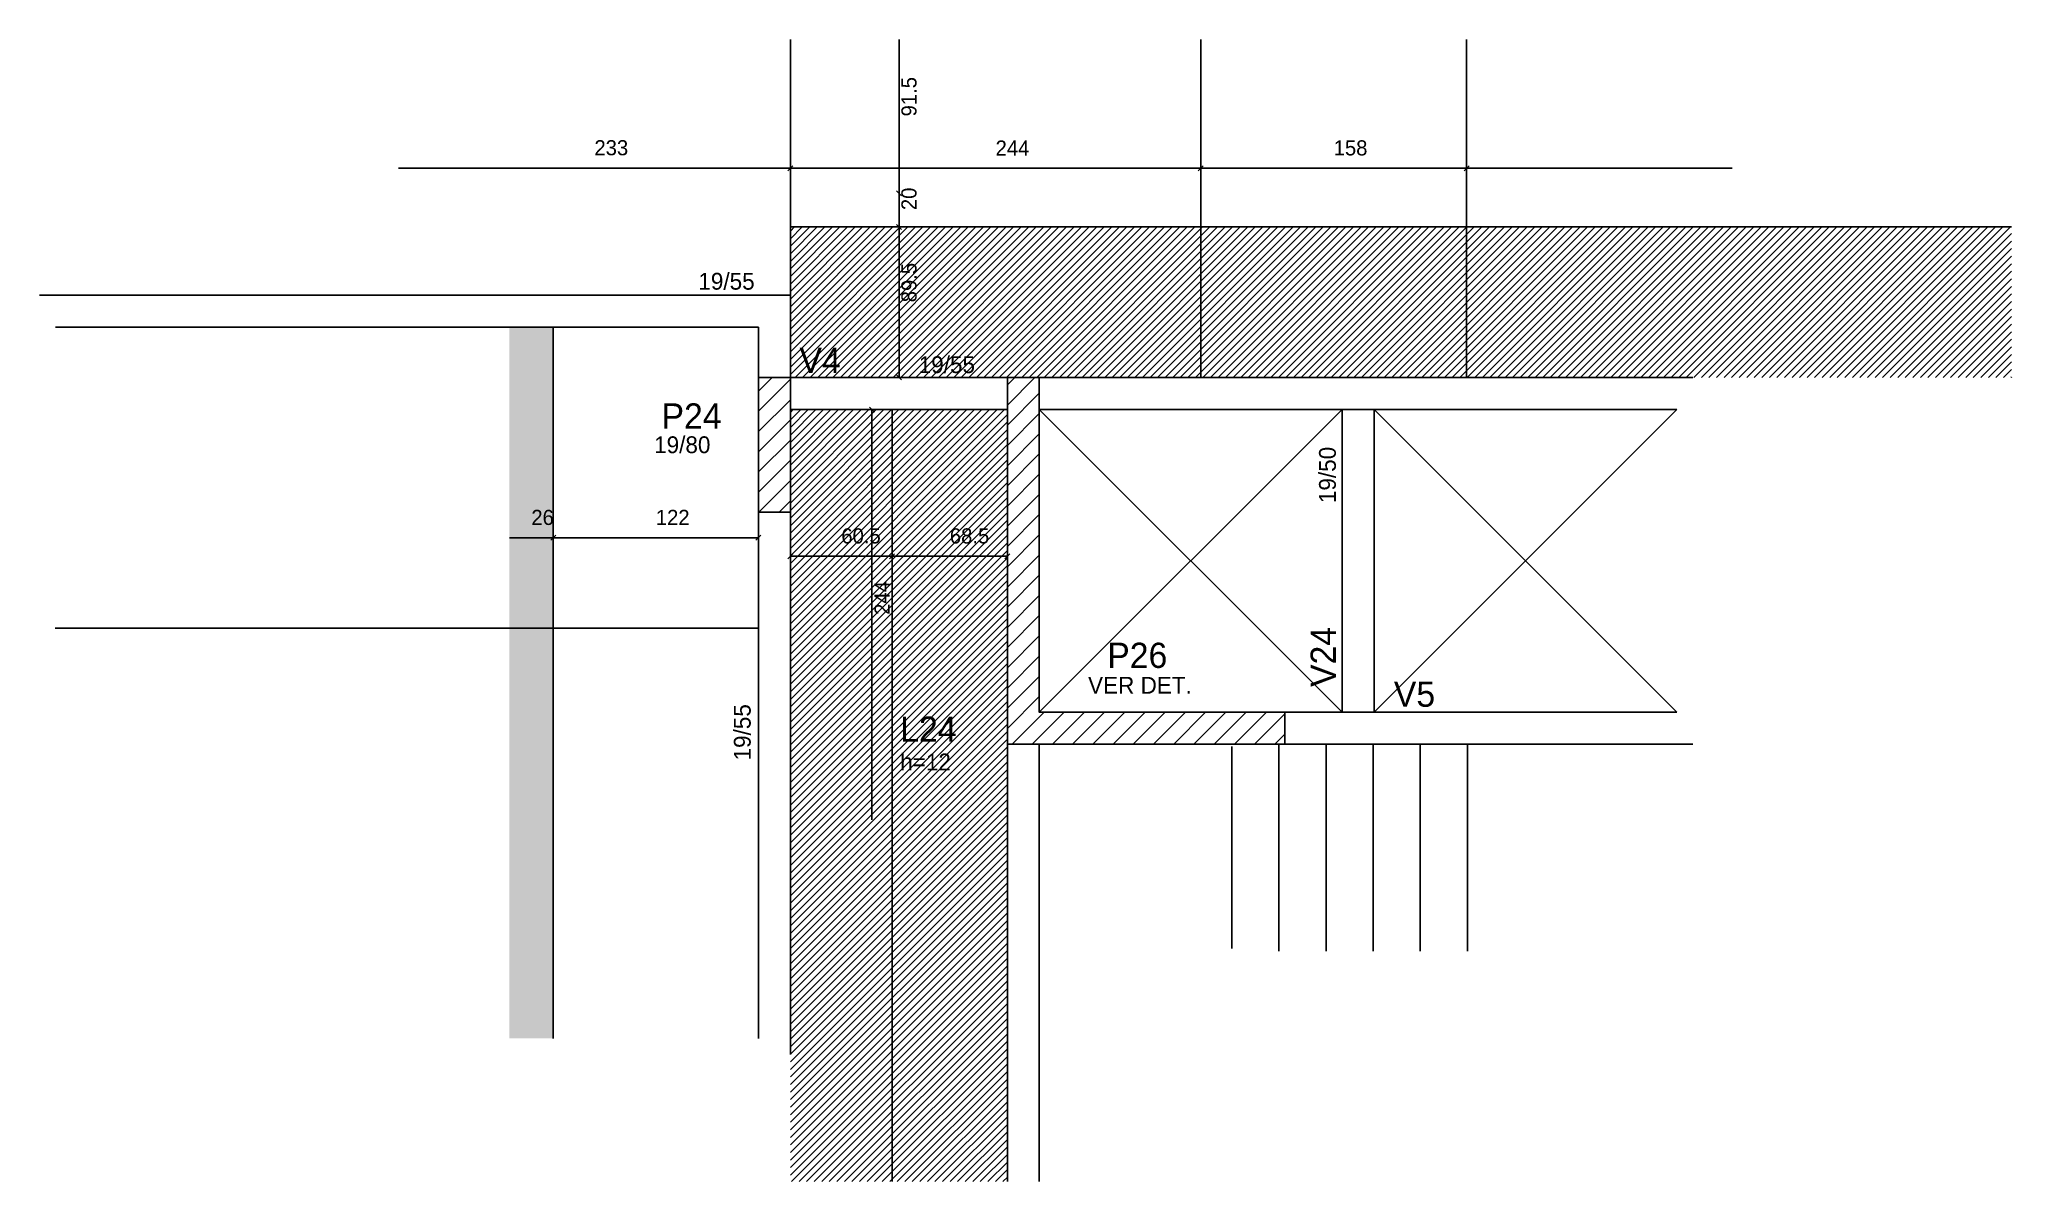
# Model space of a CAD drawing. Header units: metres. Extents: x 5810 to 6983, y 1601 to 2280.
import ezdxf

# ---------------------------------------------------------------- set-up
doc = ezdxf.new("R2010")
doc.units = ezdxf.units.M
for name, color, linetype in [('1', 7, 'Continuous'), ('3', 7, 'Continuous'), ('4', 7, 'Continuous'), ('7', 7, 'Continuous'), ('9', 7, 'Continuous'), ('Hachura', 7, 'Continuous'), ('Painéis', 7, 'Continuous'), ('REAPROVEITAMENTO', 7, 'Continuous')]:
    doc.layers.add(name, color=color, linetype=linetype)

msp = doc.modelspace()

# ---------------------------------------------------------------- hatches: boundary and pattern name
at = {"layer": '9'}
h = msp.add_hatch(color=7, dxfattribs=at)
h.dxf.hatch_style = 1
h.paths.add_polyline_path([(6237.5, 2109), (6237.5, 1909), (6237.5, 2109), (6237.5, 2109)])
at = {"layer": 'Hachura'}
h = msp.add_hatch(color=7, dxfattribs=at)
h.dxf.hatch_style = 1
h.paths.add_polyline_path([(6089.5, 1686), (6115.5, 1686), (6115.5, 2109), (6089.5, 2109), (6089.5, 1686)])
at = {"layer": 'REAPROVEITAMENTO'}
h = msp.add_hatch(dxfattribs=at)
h.set_pattern_fill('ANSI31')
h.paths.add_polyline_path([(6256.5, 2079), (6982.5, 2079), (6982.5, 2168.5), (6256.5, 2168.5), (6256.5, 2079)])
h = msp.add_hatch(dxfattribs=at)
h.set_pattern_fill('ANSI31')
h.paths.add_polyline_path([(6385.5, 2059.9), (6256.5, 2059.9), (6256.5, 1600.9), (6385.5, 1600.9), (6385.5, 2059.9)])

# ---------------------------------------------------------------- linework, layer by layer
at = {"layer": '1', "color": 1, "lineweight": 25}
for p, q in [((6404.5, 1880), (6584.5, 2060)), ((6404.5, 2060), (6584.5, 1880)), ((6603.5, 1880), (6783.5, 2060)), ((6603.5, 2060), (6783.5, 1880))]:
    msp.add_line(p, q, dxfattribs=at)
at = {"layer": '3', "color": 3, "lineweight": 25}
for p, q in [((6237.5, 2070.9), (6245.6, 2079)), ((6237.5, 2058.9), (6256.5, 2077.9)), ((6385.5, 2062.6), (6401.9, 2079)), ((6385.5, 2074.6), (6389.9, 2079)), ((6237.5, 2046.8), (6256.5, 2065.8)), ((6385.5, 2050.6), (6404.5, 2069.6)), ((6237.5, 2034.8), (6256.5, 2053.8)), ((6385.5, 2038.6), (6404.5, 2057.6)), ((6237.5, 2022.8), (6256.5, 2041.8)), ((6385.5, 2026.5), (6404.5, 2045.5)), ((6237.5, 2010.8), (6256.5, 2029.8)), ((6385.5, 2014.5), (6404.5, 2033.5)), ((6237.8, 1999), (6256.5, 2017.8)), ((6385.5, 2002.5), (6404.5, 2021.5)), ((6249.8, 1999), (6256.5, 2005.7)), ((6385.5, 1990.5), (6404.5, 2009.5)), ((6385.5, 1978.5), (6404.5, 1997.5)), ((6385.5, 1966.4), (6404.5, 1985.4)), ((6385.5, 1954.4), (6404.5, 1973.4)), ((6385.5, 1942.4), (6404.5, 1961.4)), ((6385.5, 1930.4), (6404.5, 1949.4)), ((6385.5, 1918.4), (6404.5, 1937.4)), ((6385.5, 1906.3), (6404.5, 1925.3)), ((6385.5, 1894.3), (6404.5, 1913.3)), ((6385.5, 1882.3), (6404.5, 1901.3)), ((6385.5, 1870.3), (6404.5, 1889.3)), ((6388.3, 1861), (6407.3, 1880)), ((6400.3, 1861), (6419.3, 1880)), ((6412.3, 1861), (6431.3, 1880)), ((6424.3, 1861), (6443.3, 1880)), ((6436.3, 1861), (6455.3, 1880)), ((6448.4, 1861), (6467.4, 1880)), ((6460.4, 1861), (6479.4, 1880)), ((6472.4, 1861), (6491.4, 1880)), ((6484.4, 1861), (6503.4, 1880)), ((6496.4, 1861), (6515.4, 1880)), ((6508.5, 1861), (6527.5, 1880)), ((6520.5, 1861), (6539.5, 1880)), ((6532.5, 1861), (6550.5, 1879)), ((6544.5, 1861), (6550.5, 1867))]:
    msp.add_line(p, q, dxfattribs=at)
for points in [[(6256.5, 2128), (5810, 2128)], [(6256.5, 2079), (6256.5, 2128)], [(5819.5, 2109), (6237.5, 2109)], [(6237.5, 2109), (6237.5, 2079)], [(6385.5, 2079), (6256.5, 2079)], [(6594, 2079), (6404.5, 2079)], [(6793, 2079), (6594, 2079)], [(6256.5, 2060), (6385.5, 2060)], [(6404.5, 2060), (6584.5, 2060)], [(6584.5, 2060), (6584.5, 1880)], [(6603.5, 2060), (6584.5, 2060)], [(6603.5, 2060), (6783.5, 2060)], [(6603.5, 1880), (6603.5, 2060)], [(6237.5, 1999), (6237.5, 1686)], [(6256.5, 1676.5), (6256.5, 1999)], [(6584.5, 1880), (6550.5, 1880)], [(6603.5, 1880), (6584.5, 1880)], [(6783.5, 1880), (6603.5, 1880)], [(6385.5, 1861), (6385.5, 1601)], [(6404.5, 1601), (6404.5, 1861)], [(6550.5, 1861), (6594, 1861)], [(6594, 1861), (6793, 1861)]]:
    msp.add_lwpolyline(points, dxfattribs=at)
at = {"layer": '7', "color": 7, "lineweight": 25}
for points in [[(6237.5, 1999), (6256.5, 1999), (6256.5, 2079), (6237.5, 2079), (6237.5, 1999)], [(6385.5, 1861), (6550.5, 1861), (6550.5, 1880), (6404.5, 1880), (6404.5, 2079), (6385.5, 2079), (6385.5, 1861)]]:
    msp.add_lwpolyline(points, dxfattribs=at)
at = {"layer": '9', "color": 9, "lineweight": 25}
for p, q in [((6519, 1859.5), (6519, 1739.5)), ((6547, 1861), (6547, 1738)), ((6575, 1861), (6575, 1738)), ((6603, 1861), (6603, 1738)), ((6631, 1861), (6631, 1738)), ((6659, 1861), (6659, 1738))]:
    msp.add_line(p, q, dxfattribs=at)
at = {"layer": 'Painéis', "color": 200, "lineweight": 25}
for p, q in [((6256.5, 2280), (6256.5, 2127.1)), ((6500.5, 2280), (6500.5, 2079)), ((6658.5, 2280), (6658.5, 2079)), ((6256.5, 2168.5), (6982.5, 2168.5)), ((6115.5, 2109), (6115.5, 1686)), ((6317, 2059.9), (6317, 1600.9)), ((6237.4, 1930), (5819.4, 1930))]:
    msp.add_line(p, q, dxfattribs=at)
at = {"layer": 'Painéis', "color": 4, "lineweight": 25}
for p, q in [((6321.1, 2188.5), (6321.1, 2280)), ((6023.5, 2203.4), (6256.5, 2203.4)), ((6256.5, 2203.4), (6500.5, 2203.4)), ((6500.5, 2203.4), (6658.5, 2203.4)), ((6658.5, 2203.4), (6816.5, 2203.4)), ((6321.1, 2168.5), (6321.1, 2188.5)), ((6321.1, 2079), (6321.1, 2168.5)), ((6305, 2059.9), (6305, 1815.9)), ((6089.5, 1983.7), (6115.5, 1983.7)), ((6115.5, 1983.7), (6237.5, 1983.7)), ((6317, 1972.7), (6256.5, 1972.7)), ((6317, 1971.5), (6317, 1975.7)), ((6385.5, 1972.7), (6317, 1972.7)), ((6385.5, 1970.5), (6385.5, 1969.7))]:
    msp.add_line(p, q, dxfattribs=at)
at = {"layer": 'Painéis', "color": 0, "lineweight": 25}
for p, q in [((6255, 2201.9), (6258, 2204.9)), ((6258, 2204.9), (6255, 2201.9)), ((6499, 2201.9), (6502, 2204.9)), ((6502, 2204.9), (6499, 2201.9)), ((6657, 2201.9), (6660, 2204.9)), ((6660, 2204.9), (6657, 2201.9)), ((6322.6, 2187), (6319.6, 2190)), ((6319.6, 2190), (6322.6, 2187)), ((6322.6, 2167), (6319.6, 2170)), ((6319.6, 2170), (6322.6, 2167)), ((6319.6, 2080.5), (6322.6, 2077.5)), ((6306.5, 2058.4), (6303.5, 2061.4)), ((6114, 1982.2), (6117, 1985.2)), ((6117, 1985.2), (6114, 1982.2)), ((6236, 1982.2), (6239, 1985.2)), ((6258, 1974.2), (6255, 1971.2)), ((6318.5, 1974.2), (6315.5, 1971.2)), ((6315.5, 1971.2), (6318.5, 1974.2)), ((6384, 1971.2), (6387, 1974.2))]:
    msp.add_line(p, q, dxfattribs=at)

# ---------------------------------------------------------------- texts
at = {"layer": '3', "color": 3, "lineweight": 25}
for s, p in [('19/55', (6201.8, 2131.2)), ('19/55', (6332.8, 2081.6)), ('19/80', (6175.5, 2034)), ('VER DET.', (6433.5, 1891)), ('h=12', (6321.8, 1845.4))]:
    msp.add_text(s, height=10, dxfattribs=at).set_placement(p)
for s, p in [('19/50', (6580.8, 2004.3)), ('19/55', (6232.9, 1851.3))]:
    msp.add_text(s, height=10, rotation=90, dxfattribs=at).set_placement(p)
at = {"layer": '4', "color": 4, "lineweight": 25}
for s, p in [('V4', (6261.9, 2081.7)), ('P24', (6179.9, 2048.6)), ('P26', (6444.9, 1906.3)), ('V5', (6615.3, 1883.2)), ('L24', (6321.8, 1862.4))]:
    msp.add_text(s, height=15, dxfattribs=at).set_placement(p)
msp.add_text('V24', height=15, rotation=90, dxfattribs=at).set_placement((6580.8, 1895))
at = {"layer": 'Painéis', "color": 240, "lineweight": 25}
for s, p in [('91.5', (6331.5, 2234.2)), ('20', (6331.5, 2178.5)), ('89.5', (6331.5, 2123.7)), ('244', (6315.5, 1937.9))]:
    msp.add_text(s, height=9, rotation=90, dxfattribs=at).set_placement(p)
for s, p in [('233', (6140, 2211.1)), ('244', (6378.5, 2210.9)), ('158', (6579.5, 2211)), ('26', (6102.5, 1991.3)), ('122', (6176.5, 1991.3)), ('60.5', (6286.8, 1980.3)), ('68.5', (6351.3, 1980.3))]:
    msp.add_text(s, height=9, dxfattribs=at).set_placement(p)

doc.saveas('drawing.dxf')
